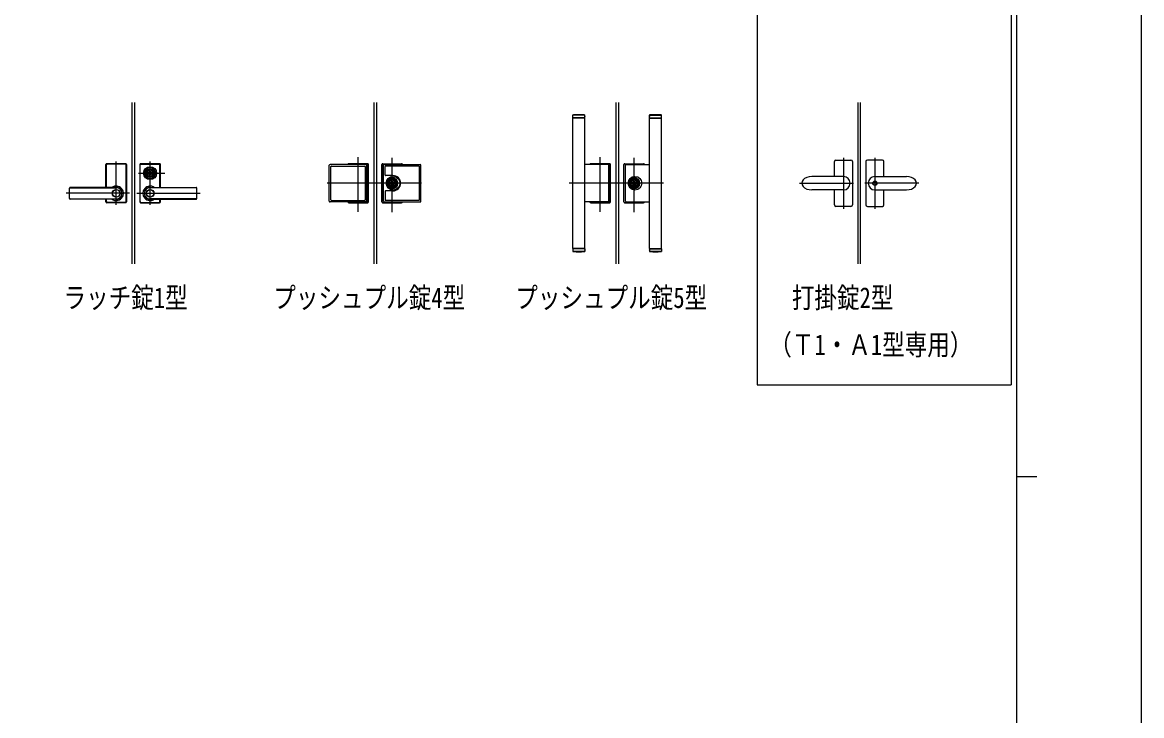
# Model space of a CAD drawing. Units: millimetres, scale not verified. Extents: x -4205 to 4205, y -2970 to 2970.
# Drawn here: x 1430 to 4205, y -468 to 1251 of the extents above; entities that cross this region are included whole.
import ezdxf
from ezdxf.enums import TextEntityAlignment as Align

# ---------------------------------------------------------------- set-up
doc = ezdxf.new("R2010")
doc.units = ezdxf.units.MM
doc.header["$LTSCALE"] = 10
for name, color, linetype in [('0-1_FRONT_V1', 7, 'Continuous'), ('0-2_USER1', 3, 'Continuous'), ('0-3_YKK_12', 2, 'Continuous'), ('0-4_YKK_13', 4, 'Continuous'), ('0-5_YKK_A1', 4, 'Continuous'), ('0-7_YKK_ZWAK', 7, 'Continuous')]:
    doc.layers.add(name, color=color, linetype=linetype)
doc.styles.add('ＭＳ ゴシック', font='')
doc.styles.get('ＭＳ ゴシック').set_extended_font_data('MS Gothic')

msp = doc.modelspace()

# ---------------------------------------------------------------- linework, layer by layer
at = {"layer": '0-1_FRONT_V1'}
for p, q in [((1701.52, 1052.33), (1701.52, 652.33)), ((1707.52, 1052.33), (1707.52, 652.33)), ((2301.52, 1052.33), (2301.52, 652.33)), ((2307.52, 1052.33), (2307.52, 652.33)), ((2901.52, 1052.33), (2901.52, 652.33)), ((2907.52, 1052.33), (2907.52, 652.33)), ((3501.52, 1052.33), (3501.52, 652.33)), ((3507.52, 1052.33), (3507.52, 652.33))]:
    msp.add_line(p, q, dxfattribs=at)
at = {"layer": '0-3_YKK_12'}
for p, q in [((2262.52, 781.42), (2262.52, 916.89)), ((2862.52, 781.42), (2862.52, 916.89)), ((1662.52, 798.83), (1662.52, 905.83)), ((1746.52, 798.83), (1746.52, 905.83)), ((2346.52, 780.73), (2346.52, 915.51)), ((2946.52, 780.73), (2946.52, 915.51)), ((3465.62, 915.51), (3465.62, 789.15)), ((3543.62, 915.51), (3543.62, 789.15)), ((1717.5, 877.33), (1782.65, 877.33)), ((2419.55, 852.33), (2185.43, 852.33)), ((3019.55, 852.33), (2785.43, 852.33)), ((3356.8, 852.33), (3490.28, 852.33)), ((3652.44, 852.33), (3518.96, 852.33)), ((1695.06, 827.33), (1538.46, 827.33)), ((1713.98, 827.33), (1870.58, 827.33))]:
    msp.add_line(p, q, dxfattribs=at)
at = {"layer": '0-4_YKK_13'}
for p, q in [((2794.52, 1021.33), (2795.02, 1021.83)), ((2794.52, 1014.83), (2794.52, 1021.33)), ((2824.52, 1021.33), (2794.52, 1021.33)), ((2824.52, 1014.83), (2794.52, 1014.83)), ((2824.52, 1013.83), (2794.52, 1013.83)), ((2794.52, 690.83), (2794.52, 1013.83)), ((2795.02, 1021.83), (2824.02, 1021.83)), ((2795.52, 1013.83), (2795.52, 1014.83)), ((2823.52, 1013.83), (2823.52, 1014.83)), ((2824.02, 1021.83), (2824.52, 1021.33)), ((2824.52, 1014.83), (2824.52, 1021.33)), ((2824.52, 1018.61), (2824.52, 1017.61)), ((2824.52, 690.83), (2824.52, 1013.83)), ((2984.52, 1014.83), (2984.52, 1021.33)), ((2984.52, 1021.33), (3014.52, 1021.33)), ((2984.52, 1018.61), (2984.52, 1017.61)), ((2984.52, 1014.83), (3014.52, 1014.83)), ((2984.52, 1013.83), (3014.52, 1013.83)), ((2984.52, 690.83), (2984.52, 1013.83)), ((2985.52, 1013.83), (2985.52, 1014.83)), ((3013.52, 1013.83), (3013.52, 1014.83)), ((3014.52, 1021.33), (3014.02, 1021.83)), ((3014.52, 1014.83), (3014.52, 1021.33)), ((3014.52, 690.83), (3014.52, 1013.83)), ((1637.02, 842.01), (1637.02, 898.83)), ((1637.52, 842.01), (1637.52, 898.33)), ((1638.15, 842.01), (1638.15, 897.7)), ((1639.02, 900.83), (1686.02, 900.83)), ((1685.52, 900.33), (1639.52, 900.33)), ((1684.89, 899.7), (1640.15, 899.7)), ((1686.89, 806.96), (1686.89, 897.7)), ((1687.52, 806.33), (1687.52, 898.33)), ((1688.02, 898.83), (1688.02, 805.83)), ((1721.02, 898.83), (1721.02, 805.83)), ((1721.52, 806.33), (1721.52, 898.33)), ((1722.15, 806.96), (1722.15, 897.7)), ((1770.02, 900.83), (1723.02, 900.83)), ((1723.52, 900.33), (1769.52, 900.33)), ((1724.15, 899.7), (1768.89, 899.7)), ((1770.89, 842.01), (1770.89, 897.7)), ((1771.52, 842.01), (1771.52, 898.33)), ((1772.02, 842.01), (1772.02, 898.83)), ((2190.88, 807.83), (2190.88, 896.83)), ((2281.87, 898.83), (2192.88, 898.83)), ((2194.88, 810.83), (2194.88, 893.83)), ((2195.88, 894.83), (2278.87, 894.83)), ((2239.02, 900.83), (2286.02, 900.83)), ((2285.52, 900.33), (2239.52, 900.33)), ((2279.87, 893.83), (2279.87, 810.83)), ((2283.87, 807.83), (2283.87, 896.83)), ((2287.52, 806.33), (2287.52, 898.33)), ((2288.02, 805.83), (2288.02, 898.83)), ((2321.02, 805.83), (2321.02, 898.83)), ((2321.52, 806.33), (2321.52, 898.33)), ((2323.02, 900.83), (2370.02, 900.83)), ((2323.52, 900.33), (2369.52, 900.33)), ((2325.17, 807.83), (2325.17, 896.83)), ((2327.17, 898.83), (2416.16, 898.83)), ((2329.17, 872.33), (2329.17, 893.83)), ((2413.16, 894.83), (2330.17, 894.83)), ((2414.16, 810.83), (2414.16, 893.83)), ((2418.16, 807.83), (2418.16, 896.83)), ((2881.87, 898.83), (2824.52, 898.83)), ((2839.02, 900.83), (2886.02, 900.83)), ((2885.52, 900.33), (2839.52, 900.33)), ((2883.87, 807.83), (2883.87, 896.83)), ((2887.52, 806.33), (2887.52, 898.33)), ((2888.02, 805.83), (2888.02, 898.83)), ((2921.02, 805.83), (2921.02, 898.83)), ((2921.52, 806.33), (2921.52, 898.33)), ((2923.02, 900.83), (2970.02, 900.83)), ((2923.52, 900.33), (2969.52, 900.33)), ((2925.17, 807.83), (2925.17, 896.83)), ((2927.17, 898.83), (2984.52, 898.83)), ((3443.12, 868.83), (3443.12, 905.83)), ((3447.12, 909.83), (3484.12, 909.83)), ((3488.12, 905.83), (3488.12, 798.83)), ((3521.12, 905.83), (3521.12, 798.83)), ((3562.12, 909.83), (3525.12, 909.83)), ((3566.12, 868.83), (3566.12, 905.83)), ((1735.76, 879.83), (1735.91, 879.83)), ((1739.82, 878.83), (1742.28, 878.83)), ((1739.82, 875.83), (1739.82, 878.83)), ((1739.82, 875.83), (1742.28, 875.83)), ((1742.36, 876.39), (1742.36, 878.27)), ((1742.66, 878.57), (1743.31, 878.57)), ((1742.66, 876.09), (1743.31, 876.09)), ((1743.42, 878.61), (1743.61, 878.73)), ((1743.42, 876.05), (1743.61, 875.92)), ((1743.61, 878.73), (1744.68, 878.73)), ((1743.61, 875.92), (1744.68, 875.92)), ((1744.68, 878.73), (1744.83, 878.16)), ((1744.68, 875.92), (1744.77, 876.29)), ((1744.92, 876.29), (1744.77, 876.29)), ((1745.02, 878.01), (1745.21, 878.01)), ((1745.48, 877.2), (1745.2, 876.48)), ((1745.48, 878.36), (1745.4, 878.14)), ((1745.48, 878.36), (1746.63, 878.36)), ((1745.62, 877.29), (1745.85, 877.29)), ((1746, 877.17), (1746.11, 876.54)), ((1747.56, 876.29), (1746.41, 876.29)), ((1747.04, 877.49), (1746.93, 878.12)), ((1747.42, 877.37), (1747.19, 877.37)), ((1747.56, 877.46), (1747.84, 878.18)), ((1747.56, 876.29), (1747.64, 876.52)), ((1748.02, 876.65), (1747.83, 876.65)), ((1748.12, 878.36), (1748.27, 878.36)), ((1748.37, 875.92), (1748.21, 876.5)), ((1748.37, 878.73), (1748.27, 878.36)), ((1749.43, 878.73), (1748.37, 878.73)), ((1749.43, 875.92), (1748.37, 875.92)), ((1749.62, 878.61), (1749.43, 878.73)), ((1749.62, 876.05), (1749.43, 875.92)), ((1750.38, 878.57), (1749.73, 878.57)), ((1750.38, 876.09), (1749.73, 876.09)), ((1750.68, 876.39), (1750.68, 878.27)), ((1750.76, 878.83), (1753.22, 878.83)), ((1750.76, 875.83), (1753.22, 875.83)), ((1753.22, 875.83), (1753.22, 878.83)), ((1757.28, 879.83), (1757.13, 879.83)), ((1757.28, 874.83), (1757.13, 874.83)), ((2348.72, 871.33), (2330.17, 871.33)), ((2349.78, 862.73), (2343.26, 862.73)), ((2949.78, 862.73), (2943.26, 862.73)), ((3465.62, 868.83), (3387.12, 868.83)), ((3543.62, 868.83), (3622.12, 868.83)), ((1546.52, 814.65), (1546.52, 840.01)), ((1662.52, 842.01), (1548.52, 842.01)), ((1548.52, 841.33), (1662.52, 841.33)), ((1746.52, 842.01), (1860.52, 842.01)), ((1860.52, 841.33), (1746.52, 841.33)), ((1862.52, 814.65), (1862.52, 840.01)), ((2348.72, 833.33), (2330.17, 833.33)), ((2342.28, 853.83), (2339.82, 853.83)), ((2339.82, 850.83), (2339.82, 853.83)), ((2342.28, 850.83), (2339.82, 850.83)), ((2342.17, 851.48), (2342.82, 851.48)), ((2342.85, 853.35), (2343.27, 852.93)), ((2343.27, 852.93), (2343.66, 852.93)), ((2344.52, 853.53), (2343.66, 852.93)), ((2344.52, 851.13), (2343.66, 851.73)), ((2345.12, 853.53), (2344.52, 853.53)), ((2344.52, 851.13), (2345.12, 851.13)), ((2345.62, 853.03), (2345.12, 853.53)), ((2345.12, 851.13), (2345.57, 851.58)), ((2345.57, 852.13), (2345.57, 851.58)), ((2346.39, 853.03), (2345.62, 853.03)), ((2345.77, 852.33), (2345.95, 852.33)), ((2347.09, 852.33), (2346.39, 853.03)), ((2346.65, 851.63), (2347.42, 851.63)), ((2347.09, 852.33), (2347.27, 852.33)), ((2347.42, 851.63), (2347.92, 851.13)), ((2347.92, 853.53), (2347.47, 853.08)), ((2347.47, 852.53), (2347.47, 853.08)), ((2348.52, 853.53), (2347.92, 853.53)), ((2347.92, 851.13), (2348.52, 851.13)), ((2348.52, 853.53), (2349.38, 852.93)), ((2348.52, 851.13), (2349.38, 851.73)), ((2349.97, 852.93), (2349.38, 852.93)), ((2349.77, 851.73), (2349.38, 851.73)), ((2350.19, 851.31), (2349.77, 851.73)), ((2350.22, 853.18), (2349.97, 852.93)), ((2350.87, 853.18), (2350.22, 853.18)), ((2350.87, 851.53), (2350.43, 851.28)), ((2353.22, 853.83), (2350.76, 853.83)), ((2353.22, 850.83), (2350.76, 850.83)), ((2350.87, 851.53), (2350.87, 853.18)), ((2353.22, 850.83), (2353.22, 853.83)), ((2942.28, 853.83), (2939.82, 853.83)), ((2939.82, 850.83), (2939.82, 853.83)), ((2942.28, 850.83), (2939.82, 850.83)), ((2942.17, 851.48), (2942.82, 851.48)), ((2942.85, 853.35), (2943.27, 852.93)), ((2943.27, 852.93), (2943.66, 852.93)), ((2944.52, 853.53), (2943.66, 852.93)), ((2944.52, 851.13), (2943.66, 851.73)), ((2945.12, 853.53), (2944.52, 853.53)), ((2944.52, 851.13), (2945.12, 851.13)), ((2945.62, 853.03), (2945.12, 853.53)), ((2945.12, 851.13), (2945.57, 851.58)), ((2945.57, 852.13), (2945.57, 851.58)), ((2946.39, 853.03), (2945.62, 853.03)), ((2945.77, 852.33), (2945.95, 852.33)), ((2947.09, 852.33), (2946.39, 853.03)), ((2946.65, 851.63), (2947.42, 851.63)), ((2947.09, 852.33), (2947.27, 852.33)), ((2947.42, 851.63), (2947.92, 851.13)), ((2947.92, 853.53), (2947.47, 853.08)), ((2947.47, 852.53), (2947.47, 853.08)), ((2948.52, 853.53), (2947.92, 853.53)), ((2947.92, 851.13), (2948.52, 851.13)), ((2948.52, 853.53), (2949.38, 852.93)), ((2948.52, 851.13), (2949.38, 851.73)), ((2949.97, 852.93), (2949.38, 852.93)), ((2949.77, 851.73), (2949.38, 851.73)), ((2950.19, 851.31), (2949.77, 851.73)), ((2950.22, 853.18), (2949.97, 852.93)), ((2950.87, 853.18), (2950.22, 853.18)), ((2950.87, 851.53), (2950.43, 851.28)), ((2953.22, 853.83), (2950.76, 853.83)), ((2953.22, 850.83), (2950.76, 850.83)), ((2950.87, 851.53), (2950.87, 853.18)), ((2953.22, 850.83), (2953.22, 853.83)), ((3465.62, 835.83), (3387.12, 835.83)), ((3443.12, 798.83), (3443.12, 835.83)), ((3543.62, 835.83), (3622.12, 835.83)), ((3566.12, 798.83), (3566.12, 835.83)), ((1548.52, 813.33), (1662.52, 813.33)), ((1662.52, 812.65), (1548.52, 812.65)), ((1637.02, 805.83), (1637.02, 812.65)), ((1637.52, 806.33), (1637.52, 812.65)), ((1638.15, 806.96), (1638.15, 812.65)), ((1684.89, 804.96), (1640.15, 804.96)), ((1724.15, 804.96), (1768.89, 804.96)), ((1860.52, 813.33), (1746.52, 813.33)), ((1746.52, 812.65), (1860.52, 812.65)), ((1770.89, 806.96), (1770.89, 812.65)), ((1771.52, 806.33), (1771.52, 812.65)), ((1772.02, 805.83), (1772.02, 812.65)), ((2281.87, 805.83), (2192.88, 805.83)), ((2195.88, 809.83), (2278.87, 809.83)), ((2327.17, 805.83), (2416.16, 805.83)), ((2329.17, 832.33), (2329.17, 810.83)), ((2413.16, 809.83), (2330.17, 809.83)), ((2881.87, 805.83), (2824.52, 805.83)), ((2927.17, 805.83), (2984.52, 805.83)), ((1686.02, 803.83), (1639.02, 803.83)), ((1685.52, 804.33), (1639.52, 804.33)), ((1723.02, 803.83), (1770.02, 803.83)), ((1723.52, 804.33), (1769.52, 804.33)), ((2239.02, 803.83), (2286.02, 803.83)), ((2285.52, 804.33), (2239.52, 804.33)), ((2323.02, 803.83), (2370.02, 803.83)), ((2323.52, 804.33), (2369.52, 804.33)), ((2839.02, 803.83), (2886.02, 803.83)), ((2885.52, 804.33), (2839.52, 804.33)), ((2923.02, 803.83), (2970.02, 803.83)), ((2923.52, 804.33), (2969.52, 804.33)), ((3484.12, 794.83), (3447.12, 794.83)), ((3525.12, 794.83), (3562.12, 794.83)), ((2824.52, 690.83), (2794.52, 690.83)), ((2824.52, 683.33), (2794.52, 683.33)), ((2794.52, 683.33), (2795.02, 682.83)), ((2795.52, 690.83), (2795.52, 689.83)), ((2823.52, 690.83), (2823.52, 689.83)), ((2824.52, 689.83), (2824.52, 683.33)), ((2824.52, 686.05), (2824.52, 687.05)), ((2984.52, 690.83), (3014.52, 690.83)), ((2984.52, 689.83), (3014.52, 689.83)), ((2984.52, 689.83), (2984.52, 683.33)), ((2984.52, 686.05), (2984.52, 687.05)), ((2985.02, 682.83), (2984.52, 683.33)), ((2984.52, 683.33), (3014.52, 683.33)), ((3014.02, 682.83), (2985.02, 682.83)), ((2985.52, 690.83), (2985.52, 689.83)), ((3013.52, 690.83), (3013.52, 689.83)), ((3014.52, 683.33), (3014.02, 682.83)), ((3014.52, 689.83), (3014.52, 683.33))]:
    msp.add_line(p, q, dxfattribs=at)
for points in [[(3014.02, 1021.83), (2985.02, 1021.83), (2984.52, 1021.33)], [(2342.17, 851.48), (2342.17, 853.13), (2342.61, 853.38)], [(2342.82, 851.48), (2343.07, 851.73), (2343.66, 851.73)], [(2345.77, 852.33), (2345.95, 852.33), (2346.65, 851.63)], [(2942.17, 851.48), (2942.17, 853.13), (2942.61, 853.38)], [(2942.82, 851.48), (2943.07, 851.73), (2943.66, 851.73)], [(2945.77, 852.33), (2945.95, 852.33), (2946.65, 851.63)], [(2824.52, 689.83), (2794.52, 689.83), (2794.52, 683.33)], [(2795.02, 682.83), (2824.02, 682.83), (2824.52, 683.33)]]:
    msp.add_lwpolyline(points, dxfattribs=at)
for centre, radius in [((1746.52, 877.33), 16), ((1746.52, 877.33), 14), ((1746.52, 877.33), 11.05), ((1746.52, 877.33), 10.9), ((1746.52, 877.33), 9.93), ((1746.52, 877.33), 8.4), ((1746.52, 877.33), 8.3), ((1746.52, 877.33), 4.3), ((2348.82, 852.33), 17), ((2346.52, 852.33), 13.75), ((2346.52, 852.33), 12.5), ((2346.52, 852.33), 10.9), ((2346.52, 852.33), 9.93), ((2346.52, 852.33), 8.4), ((2346.52, 852.33), 8.3), ((2948.82, 852.33), 17), ((2946.52, 852.33), 13.75), ((2946.52, 852.33), 12.5), ((2946.52, 852.33), 10.9), ((2946.52, 852.33), 9.93), ((2946.52, 852.33), 8.4), ((2946.52, 852.33), 8.3), ((1662.52, 827.33), 9.6), ((1662.52, 827.33), 9.15), ((1746.52, 827.33), 9.6), ((1746.52, 827.33), 9.15), ((3543.62, 852.33), 5.25), ((3543.62, 852.33), 4.75)]:
    msp.add_circle(centre, radius, dxfattribs=at)
for centre, radius, start, end in [((2809.52, 839.83), 182.5, 85.75781, 94.24219), ((2999.52, 839.83), 182.5, 85.75781, 94.24219), ((1639.02, 898.83), 2, 90, 180), ((1639.52, 898.33), 2, 90, 180), ((1640.15, 897.7), 2, 90, 180), ((1684.89, 897.7), 2, 0, 90), ((1685.52, 898.33), 2, 0, 90), ((1686.02, 898.83), 2, 0, 90), ((1723.02, 898.83), 2, 90, 180), ((1723.52, 898.33), 2, 90, 180), ((1724.15, 897.7), 2, 90, 180), ((1768.89, 897.7), 2, 0, 90), ((1769.52, 898.33), 2, 0, 90), ((1770.02, 898.83), 2, 0, 90), ((2192.88, 896.83), 2, 90, 180), ((2195.88, 893.83), 1, 90, 180), ((2239.02, 898.83), 2, 90, 180), ((2239.52, 898.33), 2, 90, 165.52249), ((2278.87, 893.83), 1, 0, 90), ((2281.87, 896.83), 2, 0, 90), ((2285.52, 898.33), 2, 0, 90), ((2286.02, 898.83), 2, 0, 90), ((2323.02, 898.83), 2, 90, 180), ((2323.52, 898.33), 2, 90, 180), ((2327.17, 896.83), 2, 90, 180), ((2330.17, 893.83), 1, 90, 180), ((2369.52, 898.33), 2, 14.47751, 90), ((2370.02, 898.83), 2, 0, 90), ((2413.16, 893.83), 1, 0, 90), ((2416.16, 896.83), 2, 0, 90), ((2839.02, 898.83), 2, 90, 177.83656), ((2839.02, 898.83), 2, 179.04876, 180), ((2839.52, 898.33), 2, 164.53786, 180), ((2839.52, 898.33), 2, 90, 163.27669), ((2881.87, 896.83), 2, 0, 90), ((2885.52, 898.33), 2, 0, 90), ((2886.02, 898.83), 2, 0, 90), ((2923.02, 898.83), 2, 90, 180), ((2923.52, 898.33), 2, 90, 180), ((2927.17, 896.83), 2, 90, 180), ((2969.52, 898.33), 2, 14.47751, 90), ((2970.02, 898.83), 2, 0, 90), ((2969.52, 898.33), 2, 0, 14.47751), ((3447.12, 905.83), 4, 90, 180), ((3484.12, 905.83), 4, 0, 90), ((3525.12, 905.83), 4, 90, 180), ((3562.12, 905.83), 4, 0, 90), ((1746.52, 877.33), 5.65, 164.60412, 195.39588), ((1746.52, 877.33), 4.5, 19.47122, 160.52878), ((1746.52, 877.33), 4.5, 199.47122, 340.52878), ((1742.66, 878.27), 0.3, 90, 180), ((1742.66, 876.39), 0.3, 180, 270), ((1743.31, 878.77), 0.2, 270, 305), ((1743.31, 875.89), 0.2, 55, 90), ((1745.02, 878.21), 0.2, 195, 270), ((1744.92, 876.59), 0.3, 270, 338), ((1745.21, 878.21), 0.2, 270, 340), ((1745.62, 877.14), 0.15, 90, 158), ((1745.85, 877.14), 0.15, 10, 90), ((1746.41, 876.59), 0.3, 190, 270), ((1746.63, 878.06), 0.3, 10, 90), ((1747.19, 877.52), 0.15, 190, 270), ((1747.42, 877.52), 0.15, 270, 338), ((1747.83, 876.45), 0.2, 90, 160), ((1748.12, 878.06), 0.3, 90, 158), ((1748.02, 876.45), 0.2, 15, 90), ((1749.73, 878.77), 0.2, 235, 270), ((1749.73, 875.89), 0.2, 90, 125), ((1750.38, 878.27), 0.3, 0, 90), ((1750.38, 876.39), 0.3, 270, 0), ((1746.52, 877.33), 5.65, 344.60412, 15.39588), ((2330.17, 872.33), 1, 180, 270), ((2346.52, 852.33), 13.5, 90, 270), ((2346.52, 852.33), 13.5, 270, 90), ((2348.72, 852.33), 19, 270, 90), ((2946.52, 852.33), 13.5, 90, 270), ((2946.52, 852.33), 13.5, 270, 90), ((3465.62, 852.33), 16.5, 270, 90), ((3543.62, 852.33), 16.5, 90, 270), ((1548.52, 840.01), 2, 90, 180), ((1548.52, 839.33), 2, 90, 180), ((1662.52, 827.33), 18, 234.64233, 125.35767), ((1662.52, 827.33), 14.68, 269.99997, 90.00003), ((1662.52, 827.33), 14, 270, 90.00003), ((1746.52, 827.33), 18, 54.64233, 305.35767), ((1746.52, 827.33), 14.68, 89.99997, 270.00003), ((1746.52, 827.33), 14, 89.99997, 270), ((1860.52, 840.01), 2, 0, 90), ((1860.52, 839.33), 2, 0, 90), ((2330.17, 832.33), 1, 90, 180), ((2346.72, 852.33), 5.7, 164.74248, 195.25752), ((2346.52, 852.33), 4.5, 19.47122, 160.52878), ((2346.52, 852.33), 4.5, 199.47122, 340.52878), ((2342.71, 853.21), 0.2, 45, 120), ((2345.77, 852.13), 0.2, 90, 180), ((2347.27, 852.53), 0.2, 270, 0), ((2350.33, 851.45), 0.2, 225, 300), ((2346.72, 852.33), 5.7, 344.74248, 15.25752), ((2946.72, 852.33), 5.7, 164.74248, 195.25752), ((2946.52, 852.33), 4.5, 19.47122, 160.52878), ((2946.52, 852.33), 4.5, 199.47122, 340.52878), ((2942.71, 853.21), 0.2, 45, 120), ((2945.77, 852.13), 0.2, 90, 180), ((2947.27, 852.53), 0.2, 270, 0), ((2950.33, 851.45), 0.2, 225, 300), ((2946.72, 852.33), 5.7, 344.74248, 15.25752), ((1548.52, 815.33), 2, 180, 270), ((1548.52, 814.65), 2, 180, 270), ((1639.02, 805.83), 2, 180, 270), ((1639.52, 806.33), 2, 180, 270), ((1640.15, 806.96), 2, 180, 270), ((1684.89, 806.96), 2, 270, 0), ((1685.52, 806.33), 2, 270, 0), ((1686.02, 805.83), 2, 270, 0), ((1723.02, 805.83), 2, 180, 270), ((1723.52, 806.33), 2, 180, 270), ((1724.15, 806.96), 2, 180, 270), ((1768.89, 806.96), 2, 270, 0), ((1769.52, 806.33), 2, 270, 0), ((1770.02, 805.83), 2, 270, 0), ((1860.52, 815.33), 2, 270, 0), ((1860.52, 814.65), 2, 270, 0), ((2192.88, 807.83), 2, 180, 270), ((2195.88, 810.83), 1, 180, 270), ((2239.02, 805.83), 2, 180, 270), ((2239.52, 806.33), 2, 193.43251, 270), ((2278.87, 810.83), 1, 270, 0), ((2281.87, 807.83), 2, 270, 0), ((2285.52, 806.33), 2, 270, 0), ((2286.02, 805.83), 2, 270, 0), ((2323.02, 805.83), 2, 180, 270), ((2323.52, 806.33), 2, 180, 270), ((2327.17, 807.83), 2, 180, 270), ((2330.17, 810.83), 1, 180, 270), ((2369.52, 806.33), 2, 270, 345.52249), ((2370.02, 805.83), 2, 270, 0), ((2413.16, 810.83), 1, 270, 0), ((2416.16, 807.83), 2, 270, 0), ((2839.02, 805.83), 2, 180, 180.55079), ((2839.02, 805.83), 2, 181.44968, 270), ((2839.52, 806.33), 2, 180, 195.0471), ((2839.52, 806.33), 2, 195.97984, 270), ((2881.87, 807.83), 2, 270, 0), ((2885.52, 806.33), 2, 270, 0), ((2886.02, 805.83), 2, 270, 0), ((2923.02, 805.83), 2, 180, 270), ((2923.52, 806.33), 2, 180, 270), ((2927.17, 807.83), 2, 180, 270), ((2969.52, 806.33), 2, 270, 345.52249), ((2970.02, 805.83), 2, 270, 0), ((2969.52, 806.33), 2, 345.52249, 0), ((2970.02, 805.83), 2, 358.47685, 0), ((3447.12, 798.83), 4, 180, 270), ((3484.12, 798.83), 4, 270, 0), ((3525.12, 798.83), 4, 180, 270), ((3562.12, 798.83), 4, 270, 0), ((2809.52, 864.83), 182.5, 265.75781, 274.24219), ((2999.52, 864.83), 182.5, 265.75781, 274.24219)]:
    msp.add_arc(centre, radius, start, end, dxfattribs=at)
for centre, major_axis in [((3387.12, 852.33), (25, 0)), ((3622.12, 852.33), (-25, 0))]:
    msp.add_ellipse(centre, major_axis=major_axis, ratio=0.66, start_param=1.5707963, end_param=4.712389, dxfattribs=at)
at = {"layer": '0-5_YKK_A1'}
for p, q in [((3251.52, 2474.55), (3251.52, 352.33)), ((3881.52, 2474.55), (3881.52, 352.33)), ((3251.52, 352.33), (3881.52, 352.33))]:
    msp.add_line(p, q, dxfattribs=at)
at = {"layer": '0-7_YKK_ZWAK'}
for p, q in [((3895.02, 2775), (3895.02, -2525)), ((3895.02, 125), (3945.02, 125))]:
    msp.add_line(p, q, dxfattribs=at)
msp.add_lwpolyline([(-4205, -2970), (4205, -2970), (4205, 2970), (-4205, 2970)], close=True, dxfattribs=at)

# ---------------------------------------------------------------- texts
at = {"layer": '0-2_USER1', "style": 'ＭＳ ゴシック', "width": 0.8}
for s, p in [('ラッチ錠1型', (1531.7, 527.62)), ('プッシュプル錠4型', (2051.92, 527.62)), ('プッシュプル錠5型', (2651.92, 527.62)), ('\u3000打掛錠2型', (3281.7, 527.62)), ('（Ｔ1・Ａ1型専用）', (3281.7, 410.96))]:
    msp.add_text(s, height=51.32, dxfattribs=at).set_placement(p, align=Align.BOTTOM_LEFT)

doc.saveas('drawing.dxf')
